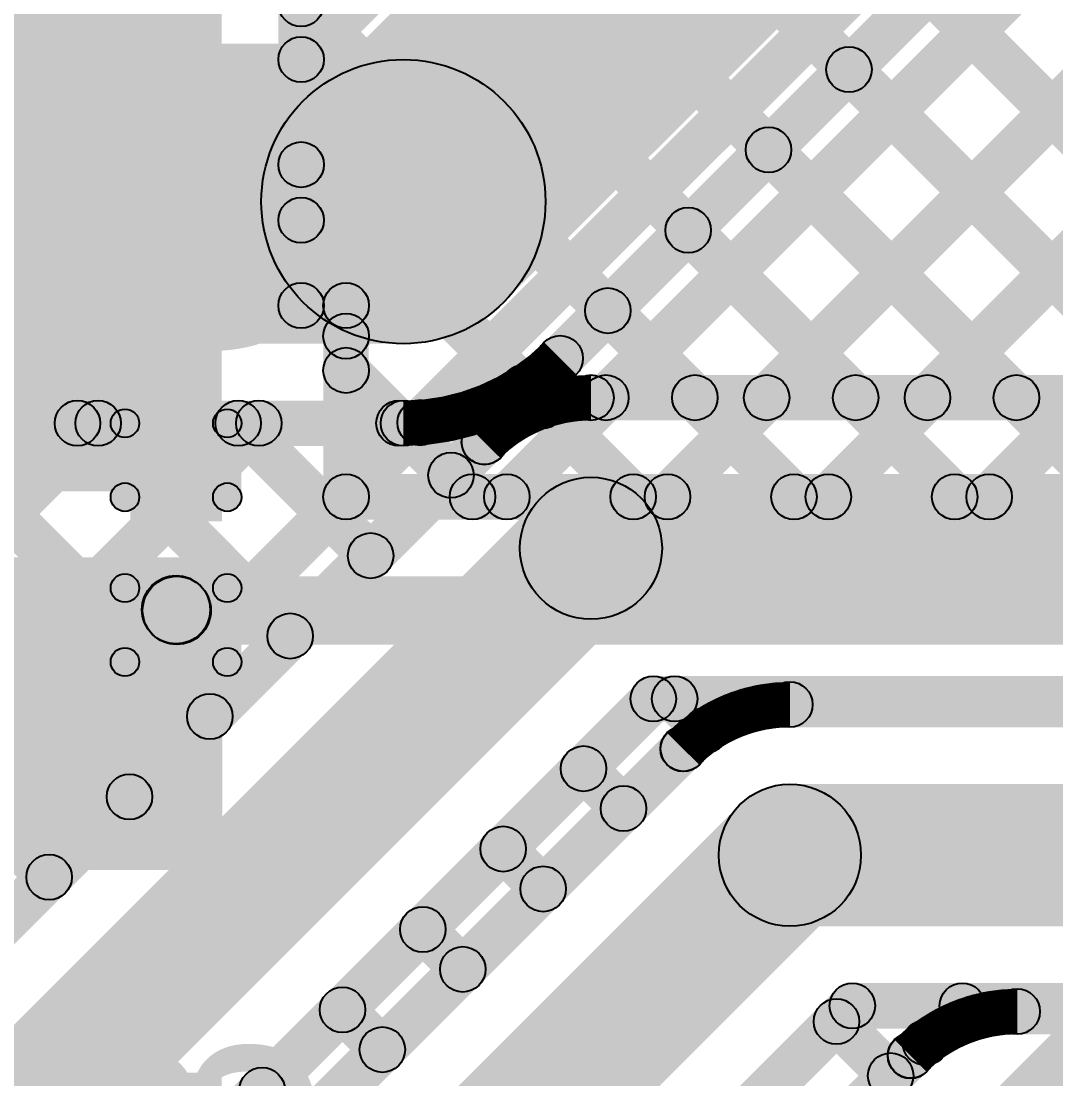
# Model space of a CAD drawing. Header units: millimetres. Extents: x 0.01 to 3.4, y 0.01 to 2.05.
# Drawn here: x 1.0077 to 1.1898, y 0.8626 to 1.0488 of the extents above; entities that cross this region are included whole.
import ezdxf

# ---------------------------------------------------------------- set-up
doc = ezdxf.new("R2010")
doc.units = ezdxf.units.MM
doc.header["$MEASUREMENT"] = 0
for name, color, linetype in [('BottomLayer', 5, 'Continuous'), ('TopLayer', 1, 'Continuous'), ('TopOverlay', 2, 'Continuous'), ('TopPaste', 8, 'Continuous'), ('TopSolder', 216, 'Continuous')]:
    doc.layers.add(name, color=color, linetype=linetype)

# ---------------------------------------------------------------- blocks, each defined once
blk = doc.blocks.new('CAP_0201_60')
at = {"layer": 'TopLayer'}
for points in [[(-0.01772, 0.00591), (-0.00591, 0.00591), (-0.00591, -0.00591), (-0.01772, -0.00591)], [(0.00591, 0.00591), (0.01772, 0.00591), (0.01772, -0.00591), (0.00591, -0.00591)]]:
    blk.add_hatch(color=1, dxfattribs=at).paths.add_polyline_path(points)
at = {"layer": 'TopOverlay'}
h = blk.add_hatch(color=2, dxfattribs=at)
edge = h.paths.add_edge_path()
edge.add_arc((-0.021, 0.009), 0.0025, 0, 360)
h = blk.add_hatch(color=2, dxfattribs=at)
edge = h.paths.add_edge_path()
edge.add_arc((-0.021, 0.009), 0.0025, 0, 360)
for points in [[(-0.021, 0.0065), (-0.021, 0.0115), (-0.008, 0.0115), (-0.008, 0.0065)], [(0.008, 0.0065), (0.008, 0.0115), (0.021, 0.0115), (0.021, 0.0065)], [(-0.0235, 0.009), (-0.0185, 0.009), (-0.0185, -0.009), (-0.0235, -0.009)], [(0.0185, 0.009), (0.0235, 0.009), (0.0235, -0.009), (0.0185, -0.009)], [(-0.021, -0.0115), (-0.021, -0.0065), (-0.008, -0.0065), (-0.008, -0.0115)], [(0.008, -0.0115), (0.008, -0.0065), (0.021, -0.0065), (0.021, -0.0115)]]:
    blk.add_hatch(color=2, dxfattribs=at).paths.add_polyline_path(points)
h = blk.add_hatch(color=2, dxfattribs=at)
edge = h.paths.add_edge_path()
edge.add_arc((-0.008, 0.009), 0.0025, 0, 360)
h = blk.add_hatch(color=2, dxfattribs=at)
edge = h.paths.add_edge_path()
edge.add_arc((0.008, 0.009), 0.0025, 0, 360)
h = blk.add_hatch(color=2, dxfattribs=at)
edge = h.paths.add_edge_path()
edge.add_arc((0.021, 0.009), 0.0025, 0, 360)
h = blk.add_hatch(color=2, dxfattribs=at)
edge = h.paths.add_edge_path()
edge.add_arc((0.021, 0.009), 0.0025, 0, 360)
h = blk.add_hatch(color=2, dxfattribs=at)
edge = h.paths.add_edge_path()
edge.add_arc((-0.021, -0.009), 0.0025, 0, 360)
h = blk.add_hatch(color=2, dxfattribs=at)
edge = h.paths.add_edge_path()
edge.add_arc((-0.021, -0.009), 0.0025, 0, 360)
h = blk.add_hatch(color=2, dxfattribs=at)
edge = h.paths.add_edge_path()
edge.add_arc((-0.008, -0.009), 0.0025, 0, 360)
h = blk.add_hatch(color=2, dxfattribs=at)
edge = h.paths.add_edge_path()
edge.add_arc((0.008, -0.009), 0.0025, 0, 360)
h = blk.add_hatch(color=2, dxfattribs=at)
edge = h.paths.add_edge_path()
edge.add_arc((0.021, -0.009), 0.0025, 0, 360)
h = blk.add_hatch(color=2, dxfattribs=at)
edge = h.paths.add_edge_path()
edge.add_arc((0.021, -0.009), 0.0025, 0, 360)
at = {"layer": 'TopPaste'}
for points in [[(-0.01772, 0.00591), (-0.00591, 0.00591), (-0.00591, -0.00591), (-0.01772, -0.00591)], [(0.00591, 0.00591), (0.01772, 0.00591), (0.01772, -0.00591), (0.00591, -0.00591)]]:
    blk.add_hatch(color=8, dxfattribs=at).paths.add_polyline_path(points)
at = {"layer": 'TopSolder'}
for points in [[(-0.01988, 0.00807), (-0.00374, 0.00807), (-0.00374, -0.00807), (-0.01988, -0.00807)], [(0.00374, 0.00807), (0.01988, 0.00807), (0.01988, -0.00807), (0.00374, -0.00807)]]:
    blk.add_hatch(color=216, dxfattribs=at).paths.add_polyline_path(points)
at = {"layer": 'TopOverlay'}
for centre in [(-0.021, 0.009), (-0.021, 0.009), (-0.008, 0.009), (0.008, 0.009), (0.021, 0.009), (0.021, 0.009), (-0.021, -0.009), (-0.021, -0.009), (-0.008, -0.009), (0.008, -0.009), (0.021, -0.009), (0.021, -0.009)]:
    blk.add_circle(centre, 0.0025, dxfattribs=at)

msp = doc.modelspace()

# ---------------------------------------------------------------- hatches: boundary and pattern name
at = {"layer": 'BottomLayer'}
for points in [[(1.14175, 0.97967), (1.13609, 0.98533), (1.38817, 1.23741), (1.39383, 1.23175)], [(1.09268, 0.99932), (1.05732, 1.03468), (1.22632, 1.20368), (1.26168, 1.16832)], [(1.17003, 0.97967), (1.16437, 0.98533), (1.38217, 1.20313), (1.38783, 1.19747)], [(1.10541, 0.98659), (1.09975, 0.99225), (1.24089, 1.13339), (1.24655, 1.12774)], [(1.11346, 0.97967), (1.1078, 0.98533), (1.25764, 1.13516), (1.2633, 1.12951)], [(1.16471, 1.05156), (1.17037, 1.05721), (1.24225, 0.98533), (1.23659, 0.97967)], [(1.15057, 1.03741), (1.15622, 1.04307), (1.21397, 0.98533), (1.20831, 0.97967)], [(0.759, 0.992), (0.759, 1.042), (1.075, 1.042), (1.075, 0.992)], [(1.13643, 1.02327), (1.14208, 1.02893), (1.18568, 0.98533), (1.18003, 0.97967)], [(1.12228, 1.00913), (1.12794, 1.01479), (1.1574, 0.98533), (1.15174, 0.97967)], [(1.10814, 0.99499), (1.1138, 1.00064), (1.12911, 0.98533), (1.12346, 0.97967)], [(1.09339, 0.98145), (1.09905, 0.98711), (1.10225, 0.9839), (1.0966, 0.97825)], [(1.108, 0.9785), (1.108, 0.9865), (1.322, 0.9865), (1.322, 0.9785)], [(0.80083, 0.69532), (0.79517, 0.70098), (1.07513, 0.98094), (1.08079, 0.97528)], [(0.80083, 0.72361), (0.79517, 0.72926), (1.04674, 0.98083), (1.05239, 0.97517)], [(0.80083, 0.75189), (0.79517, 0.75755), (1.01845, 0.98083), (1.02411, 0.97517)], [(0.79848, 0.974), (0.79848, 0.982), (1.075, 0.982), (1.075, 0.974)], [(0.92997, 0.97517), (0.93562, 0.98083), (1.01549, 0.90096), (1.00983, 0.89531)], [(0.95825, 0.97517), (0.96391, 0.98083), (1.02963, 0.91511), (1.02397, 0.90945)], [(0.98654, 0.97517), (0.99219, 0.98083), (1.04377, 0.92925), (1.03812, 0.92359)], [(1.01482, 0.97517), (1.02048, 0.98083), (1.05791, 0.94339), (1.05226, 0.93773)], [(1.0431, 0.97517), (1.04876, 0.98083), (1.07206, 0.95753), (1.0664, 0.95188)], [(1.07139, 0.97517), (1.07705, 0.98083), (1.0862, 0.97168), (1.08054, 0.96602)], [(0.80412, 0.68394), (0.79847, 0.6896), (1.0864, 0.97753), (1.09206, 0.97188)], [(1.108, 0.9435), (1.108, 0.9685), (1.322, 0.9685), (1.322, 0.9435)], [(0.82884, 0.65916), (0.81116, 0.67684), (1.09916, 0.96484), (1.11684, 0.94716)], [(1.11898, 0.9255), (1.11898, 0.9335), (1.322, 0.9335), (1.322, 0.9255)], [(1.143, 0.9245), (1.143, 0.9325), (1.36402, 0.9325), (1.36402, 0.9245)], [(0.84933, 0.65419), (0.84367, 0.65985), (1.11615, 0.93233), (1.12181, 0.92667)], [(1.11989, 0.92667), (1.12555, 0.93233), (1.13105, 0.92682), (1.12539, 0.92117)], [(0.85512, 0.64594), (0.84947, 0.6516), (1.1214, 0.92353), (1.12706, 0.91788)], [(1.10388, 0.9144), (1.10953, 0.92006), (1.11656, 0.91303), (1.1109, 0.90738)], [(1.143, 0.8895), (1.143, 0.9145), (1.375, 0.9145), (1.375, 0.8895)], [(0.87984, 0.62116), (0.86216, 0.63884), (1.13416, 0.91084), (1.15184, 0.89316)], [(1.08973, 0.90026), (1.09539, 0.90591), (1.10241, 0.89889), (1.09676, 0.89323)], [(1.07559, 0.88612), (1.08125, 0.89177), (1.08827, 0.88475), (1.08262, 0.87909)], [(1.15398, 0.8715), (1.15398, 0.8795), (1.375, 0.8795), (1.375, 0.8715)], [(1.183, 0.8705), (1.183, 0.8785), (1.357, 0.8785), (1.357, 0.8705)], [(0.90033, 0.61619), (0.89467, 0.62185), (1.15115, 0.87833), (1.15681, 0.87267)], [(1.06145, 0.87197), (1.06711, 0.87763), (1.07413, 0.87061), (1.06847, 0.86495)], [(1.16967, 0.86618), (1.16402, 0.87183), (1.17051, 0.87833), (1.17617, 0.87267)], [(1.14838, 0.8699), (1.15403, 0.87556), (1.16356, 0.86603), (1.1579, 0.86038)], [(0.90812, 0.60494), (0.90247, 0.6106), (1.1614, 0.86953), (1.16706, 0.86388)], [(1.04731, 0.85783), (1.05296, 0.86349), (1.05999, 0.85646), (1.05433, 0.85081)]]:
    msp.add_hatch(color=5, dxfattribs=at).paths.add_polyline_path(points)
h = msp.add_hatch(color=5, dxfattribs=at)
edge = h.paths.add_edge_path()
edge.add_arc((1.1534, 1.04024), 0.004, 0, 360)
h = msp.add_hatch(color=5, dxfattribs=at)
edge = h.paths.add_edge_path()
edge.add_arc((1.075, 1.017), 0.025, 0, 360)
h = msp.add_hatch(color=5, dxfattribs=at)
edge = h.paths.add_edge_path()
edge.add_arc((1.075, 1.017), 0.025, 0, 360)
h = msp.add_hatch(color=5, dxfattribs=at)
edge = h.paths.add_edge_path()
edge.add_arc((1.13925, 1.0261), 0.004, 0, 360)
h = msp.add_hatch(color=5, dxfattribs=at)
edge = h.paths.add_edge_path()
edge.add_arc((1.12511, 1.01196), 0.004, 0, 360)
h = msp.add_hatch(color=5, dxfattribs=at)
edge = h.paths.add_edge_path()
edge.add_arc((1.11097, 0.99782), 0.004, 0, 360)
h = msp.add_hatch(color=5, dxfattribs=at)
edge = h.paths.add_edge_path()
edge.add_arc((1.10258, 0.98942), 0.004, 0, 360)
h = msp.add_hatch(color=5, dxfattribs=at)
edge = h.paths.add_edge_path()
edge.add_arc((1.10258, 0.98942), 0.004, 0, 360)
h = msp.add_hatch(color=5, dxfattribs=at)
edge = h.paths.add_edge_path()
edge.add_arc((1.10258, 0.98942), 0.004, 0, 360)
h = msp.add_hatch(color=5, dxfattribs=at)
edge = h.paths.add_edge_path()
edge.add_arc((1.09622, 0.98428), 0.004, 0, 360)
h = msp.add_hatch(color=5, dxfattribs=at)
edge = h.paths.add_edge_path()
edge.add_arc((1.108, 0.9825), 0.004, 0, 360)
h = msp.add_hatch(color=5, dxfattribs=at)
edge = h.paths.add_edge_path()
edge.add_arc((1.108, 0.9825), 0.004, 0, 360)
h = msp.add_hatch(color=5, dxfattribs=at)
edge = h.paths.add_edge_path()
edge.add_arc((1.108, 0.9825), 0.004, 0, 360)
h = msp.add_hatch(color=5, dxfattribs=at)
edge = h.paths.add_edge_path()
edge.add_arc((1.11063, 0.9825), 0.004, 0, 360)
h = msp.add_hatch(color=5, dxfattribs=at)
edge = h.paths.add_edge_path()
edge.add_arc((1.12629, 0.9825), 0.004, 0, 360)
h = msp.add_hatch(color=5, dxfattribs=at)
edge = h.paths.add_edge_path()
edge.add_arc((1.13892, 0.9825), 0.004, 0, 360)
h = msp.add_hatch(color=5, dxfattribs=at)
edge = h.paths.add_edge_path()
edge.add_arc((1.15457, 0.9825), 0.004, 0, 360)
h = msp.add_hatch(color=5, dxfattribs=at)
edge = h.paths.add_edge_path()
edge.add_arc((1.1672, 0.9825), 0.004, 0, 360)
h = msp.add_hatch(color=5, dxfattribs=at)
edge = h.paths.add_edge_path()
edge.add_arc((1.18285, 0.9825), 0.004, 0, 360)
h = msp.add_hatch(color=5, dxfattribs=at)
edge = h.paths.add_edge_path()
edge.add_arc((1.09943, 0.98107), 0.004, 0, 360)
h = msp.add_hatch(color=5, dxfattribs=at)
edge = h.paths.add_edge_path()
edge.add_arc((1.01765, 0.978), 0.004, 0, 360)
h = msp.add_hatch(color=5, dxfattribs=at)
edge = h.paths.add_edge_path()
edge.add_arc((1.02128, 0.978), 0.004, 0, 360)
h = msp.add_hatch(color=5, dxfattribs=at)
edge = h.paths.add_edge_path()
edge.add_arc((1.04593, 0.978), 0.004, 0, 360)
h = msp.add_hatch(color=5, dxfattribs=at)
edge = h.paths.add_edge_path()
edge.add_arc((1.04956, 0.978), 0.004, 0, 360)
h = msp.add_hatch(color=5, dxfattribs=at)
edge = h.paths.add_edge_path()
edge.add_arc((1.07422, 0.978), 0.004, 0, 360)
h = msp.add_hatch(color=5, dxfattribs=at)
edge = h.paths.add_edge_path()
edge.add_arc((1.075, 0.978), 0.004, 0, 360)
h = msp.add_hatch(color=5, dxfattribs=at)
edge = h.paths.add_edge_path()
edge.add_arc((1.075, 0.978), 0.004, 0, 360)
h = msp.add_hatch(color=5, dxfattribs=at)
edge = h.paths.add_edge_path()
edge.add_arc((1.075, 0.978), 0.004, 0, 360)
h = msp.add_hatch(color=5, dxfattribs=at)
edge = h.paths.add_edge_path()
edge.add_arc((1.07796, 0.97811), 0.004, 0, 360)
h = msp.add_hatch(color=5, dxfattribs=at)
edge = h.paths.add_edge_path()
edge.add_arc((1.08923, 0.9747), 0.004, 0, 360)
h = msp.add_hatch(color=5, dxfattribs=at)
edge = h.paths.add_edge_path()
edge.add_arc((1.08923, 0.9747), 0.004, 0, 360)
h = msp.add_hatch(color=5, dxfattribs=at)
edge = h.paths.add_edge_path()
edge.add_arc((1.08926, 0.97474), 0.004, 0, 360)
h = msp.add_hatch(color=5, dxfattribs=at)
edge = h.paths.add_edge_path()
edge.add_arc((1.08337, 0.96885), 0.004, 0, 360)
h = msp.add_hatch(color=5, dxfattribs=at)
edge = h.paths.add_edge_path()
edge.add_arc((1.108, 0.956), 0.0125, 0, 360)
h = msp.add_hatch(color=5, dxfattribs=at)
edge = h.paths.add_edge_path()
edge.add_arc((1.108, 0.956), 0.0125, 0, 360)
h = msp.add_hatch(color=5, dxfattribs=at)
edge = h.paths.add_edge_path()
edge.add_arc((1.06923, 0.9547), 0.004, 0, 360)
h = msp.add_hatch(color=5, dxfattribs=at)
edge = h.paths.add_edge_path()
edge.add_arc((1.05509, 0.94056), 0.004, 0, 360)
h = msp.add_hatch(color=5, dxfattribs=at)
edge = h.paths.add_edge_path()
edge.add_arc((1.11898, 0.9295), 0.004, 0, 360)
h = msp.add_hatch(color=5, dxfattribs=at)
edge = h.paths.add_edge_path()
edge.add_arc((1.11898, 0.9295), 0.004, 0, 360)
h = msp.add_hatch(color=5, dxfattribs=at)
edge = h.paths.add_edge_path()
edge.add_arc((1.12272, 0.9295), 0.004, 0, 360)
h = msp.add_hatch(color=5, dxfattribs=at)
edge = h.paths.add_edge_path()
edge.add_arc((1.143, 0.9285), 0.004, 0, 360)
h = msp.add_hatch(color=5, dxfattribs=at)
edge = h.paths.add_edge_path()
edge.add_arc((1.143, 0.9285), 0.004, 0, 360)
h = msp.add_hatch(color=5, dxfattribs=at)
edge = h.paths.add_edge_path()
edge.add_arc((1.143, 0.9285), 0.004, 0, 360)
h = msp.add_hatch(color=5, dxfattribs=at)
edge = h.paths.add_edge_path()
edge.add_arc((1.04094, 0.92642), 0.004, 0, 360)
h = msp.add_hatch(color=5, dxfattribs=at)
edge = h.paths.add_edge_path()
edge.add_arc((1.12822, 0.924), 0.004, 0, 360)
h = msp.add_hatch(color=5, dxfattribs=at)
edge = h.paths.add_edge_path()
edge.add_arc((1.12423, 0.9207), 0.004, 0, 360)
h = msp.add_hatch(color=5, dxfattribs=at)
edge = h.paths.add_edge_path()
edge.add_arc((1.12423, 0.9207), 0.004, 0, 360)
h = msp.add_hatch(color=5, dxfattribs=at)
edge = h.paths.add_edge_path()
edge.add_arc((1.12426, 0.92074), 0.004, 0, 360)
h = msp.add_hatch(color=5, dxfattribs=at)
edge = h.paths.add_edge_path()
edge.add_arc((1.1067, 0.91723), 0.004, 0, 360)
h = msp.add_hatch(color=5, dxfattribs=at)
edge = h.paths.add_edge_path()
edge.add_arc((1.0268, 0.91228), 0.004, 0, 360)
h = msp.add_hatch(color=5, dxfattribs=at)
edge = h.paths.add_edge_path()
edge.add_arc((1.11373, 0.9102), 0.004, 0, 360)
h = msp.add_hatch(color=5, dxfattribs=at)
edge = h.paths.add_edge_path()
edge.add_arc((1.143, 0.902), 0.0125, 0, 360)
h = msp.add_hatch(color=5, dxfattribs=at)
edge = h.paths.add_edge_path()
edge.add_arc((1.143, 0.902), 0.0125, 0, 360)
h = msp.add_hatch(color=5, dxfattribs=at)
edge = h.paths.add_edge_path()
edge.add_arc((1.09256, 0.90309), 0.004, 0, 360)
h = msp.add_hatch(color=5, dxfattribs=at)
edge = h.paths.add_edge_path()
edge.add_arc((1.01266, 0.89814), 0.004, 0, 360)
h = msp.add_hatch(color=5, dxfattribs=at)
edge = h.paths.add_edge_path()
edge.add_arc((1.09959, 0.89606), 0.004, 0, 360)
h = msp.add_hatch(color=5, dxfattribs=at)
edge = h.paths.add_edge_path()
edge.add_arc((1.07842, 0.88894), 0.004, 0, 360)
h = msp.add_hatch(color=5, dxfattribs=at)
edge = h.paths.add_edge_path()
edge.add_arc((1.08544, 0.88192), 0.004, 0, 360)
h = msp.add_hatch(color=5, dxfattribs=at)
edge = h.paths.add_edge_path()
edge.add_arc((1.06428, 0.8748), 0.004, 0, 360)
h = msp.add_hatch(color=5, dxfattribs=at)
edge = h.paths.add_edge_path()
edge.add_arc((1.15398, 0.8755), 0.004, 0, 360)
h = msp.add_hatch(color=5, dxfattribs=at)
edge = h.paths.add_edge_path()
edge.add_arc((1.15398, 0.8755), 0.004, 0, 360)
h = msp.add_hatch(color=5, dxfattribs=at)
edge = h.paths.add_edge_path()
edge.add_arc((1.17334, 0.8755), 0.004, 0, 360)
h = msp.add_hatch(color=5, dxfattribs=at)
edge = h.paths.add_edge_path()
edge.add_arc((1.183, 0.8745), 0.004, 0, 360)
h = msp.add_hatch(color=5, dxfattribs=at)
edge = h.paths.add_edge_path()
edge.add_arc((1.183, 0.8745), 0.004, 0, 360)
h = msp.add_hatch(color=5, dxfattribs=at)
edge = h.paths.add_edge_path()
edge.add_arc((1.183, 0.8745), 0.004, 0, 360)
h = msp.add_hatch(color=5, dxfattribs=at)
edge = h.paths.add_edge_path()
edge.add_arc((1.1512, 0.87273), 0.004, 0, 360)
h = msp.add_hatch(color=5, dxfattribs=at)
edge = h.paths.add_edge_path()
edge.add_arc((1.16685, 0.86901), 0.004, 0, 360)
h = msp.add_hatch(color=5, dxfattribs=at)
edge = h.paths.add_edge_path()
edge.add_arc((1.0713, 0.86778), 0.004, 0, 360)
h = msp.add_hatch(color=5, dxfattribs=at)
edge = h.paths.add_edge_path()
edge.add_arc((1.16423, 0.8667), 0.004, 0, 360)
h = msp.add_hatch(color=5, dxfattribs=at)
edge = h.paths.add_edge_path()
edge.add_arc((1.16423, 0.8667), 0.004, 0, 360)
h = msp.add_hatch(color=5, dxfattribs=at)
edge = h.paths.add_edge_path()
edge.add_arc((1.16426, 0.86674), 0.004, 0, 360)
h = msp.add_hatch(color=5, dxfattribs=at)
edge = h.paths.add_edge_path()
edge.add_arc((1.16073, 0.8632), 0.004, 0, 360)
h = msp.add_hatch(color=5, dxfattribs=at)
edge = h.paths.add_edge_path()
edge.add_arc((1.05014, 0.86066), 0.004, 0, 360)
at = {"layer": 'TopLayer'}
for points in [[(1.05993, 0.72445), (1.05145, 0.73293), (1.56855, 1.25004), (1.57704, 1.24155)], [(1.05983, 1.03918), (1.05417, 1.04483), (1.1888, 1.17946), (1.19446, 1.17381)], [(1.05983, 1.03918), (1.05417, 1.04483), (1.1888, 1.17946), (1.19446, 1.17381)], [(1.0449, 1.17137), (1.05055, 1.17703), (1.24565, 0.98193), (1.23999, 0.97628)], [(1.02985, 1.15813), (1.03551, 1.16379), (1.2314, 0.96789), (1.22575, 0.96224)], [(1.00476, 1.15494), (1.01042, 1.16059), (1.20312, 0.96789), (1.19746, 0.96224)], [(1.05983, 1.01089), (1.05417, 1.01655), (1.19667, 1.15905), (1.20233, 1.15339)], [(1.06773, 0.99051), (1.06208, 0.99617), (1.21028, 1.14437), (1.21594, 1.13872)], [(1.12431, 0.96224), (1.11865, 0.96789), (1.28606, 1.1353), (1.29172, 1.12964)], [(1.15259, 0.96224), (1.14694, 0.96789), (1.31435, 1.1353), (1.32, 1.12964)], [(1.18088, 0.96224), (1.17522, 0.96789), (1.34263, 1.1353), (1.34829, 1.12964)], [(1.06774, 0.96224), (1.06209, 0.96789), (1.22936, 1.13517), (1.23501, 1.12951)], [(1.09603, 0.96224), (1.09037, 0.96789), (1.25764, 1.13516), (1.2633, 1.12951)], [(1.061, 0.99872), (1.053, 0.99872), (1.053, 1.095), (1.061, 1.095)], [(1.05417, 1.07724), (1.05983, 1.0829), (1.17483, 0.96789), (1.16918, 0.96224)], [(0.726, 0.966), (1.043, 0.966), (1.043, 1.081), (0.726, 1.081)], [(1.05417, 1.04896), (1.05983, 1.05461), (1.14655, 0.96789), (1.14089, 0.96224)], [(1.05417, 1.02067), (1.05983, 1.02633), (1.11826, 0.96789), (1.11261, 0.96224)], [(1.057, 0.99472), (1.057, 1.00272), (1.06491, 1.00272), (1.06491, 0.99472)], [(1.06891, 0.96506), (1.06091, 0.96506), (1.06091, 0.99872), (1.06891, 0.99872)], [(1.06208, 0.98448), (1.06773, 0.99014), (1.08998, 0.96789), (1.08432, 0.96224)], [(1.06491, 0.96106), (1.06491, 0.96906), (1.22878, 0.96906), (1.22878, 0.96106)], [(0.96212, 0.89938), (1.04312, 0.89938), (1.04312, 0.95438), (0.96212, 0.95438)], [(1.03512, 0.93907), (1.03512, 0.95107), (1.23707, 0.95107), (1.23707, 0.93907)], [(1.03076, 0.94095), (1.03924, 0.94943), (1.03937, 0.94931), (1.03088, 0.94082)], [(0.726, 0.74875), (1.043, 0.74875), (1.043, 0.86375), (0.726, 0.86375)]]:
    msp.add_hatch(color=1, dxfattribs=at).paths.add_polyline_path(points)
h = msp.add_hatch(color=1, dxfattribs=at)
edge = h.paths.add_edge_path()
edge.add_arc((1.057, 1.05179), 0.004, 0, 360)
h = msp.add_hatch(color=1, dxfattribs=at)
edge = h.paths.add_edge_path()
edge.add_arc((1.057, 1.042), 0.004, 0, 360)
h = msp.add_hatch(color=1, dxfattribs=at)
edge = h.paths.add_edge_path()
edge.add_arc((1.057, 1.042), 0.004, 0, 360)
h = msp.add_hatch(color=1, dxfattribs=at)
edge = h.paths.add_edge_path()
edge.add_arc((1.057, 1.0235), 0.004, 0, 360)
h = msp.add_hatch(color=1, dxfattribs=at)
edge = h.paths.add_edge_path()
edge.add_arc((1.057, 1.01372), 0.004, 0, 360)
h = msp.add_hatch(color=1, dxfattribs=at)
edge = h.paths.add_edge_path()
edge.add_arc((1.057, 0.99872), 0.004, 0, 360)
h = msp.add_hatch(color=1, dxfattribs=at)
edge = h.paths.add_edge_path()
edge.add_arc((1.057, 0.99872), 0.004, 0, 360)
h = msp.add_hatch(color=1, dxfattribs=at)
edge = h.paths.add_edge_path()
edge.add_arc((1.06491, 0.99872), 0.004, 0, 360)
h = msp.add_hatch(color=1, dxfattribs=at)
edge = h.paths.add_edge_path()
edge.add_arc((1.06491, 0.99872), 0.004, 0, 360)
h = msp.add_hatch(color=1, dxfattribs=at)
edge = h.paths.add_edge_path()
edge.add_arc((1.06491, 0.99334), 0.004, 0, 360)
h = msp.add_hatch(color=1, dxfattribs=at)
edge = h.paths.add_edge_path()
edge.add_arc((1.06491, 0.98731), 0.004, 0, 360)
h = msp.add_hatch(color=1, dxfattribs=at)
edge = h.paths.add_edge_path()
edge.add_arc((1.06491, 0.96506), 0.004, 0, 360)
h = msp.add_hatch(color=1, dxfattribs=at)
edge = h.paths.add_edge_path()
edge.add_arc((1.06491, 0.96506), 0.004, 0, 360)
h = msp.add_hatch(color=1, dxfattribs=at)
edge = h.paths.add_edge_path()
edge.add_arc((1.06491, 0.96506), 0.004, 0, 360)
h = msp.add_hatch(color=1, dxfattribs=at)
edge = h.paths.add_edge_path()
edge.add_arc((1.08715, 0.96506), 0.004, 0, 360)
h = msp.add_hatch(color=1, dxfattribs=at)
edge = h.paths.add_edge_path()
edge.add_arc((1.0932, 0.96506), 0.004, 0, 360)
h = msp.add_hatch(color=1, dxfattribs=at)
edge = h.paths.add_edge_path()
edge.add_arc((1.11544, 0.96506), 0.004, 0, 360)
h = msp.add_hatch(color=1, dxfattribs=at)
edge = h.paths.add_edge_path()
edge.add_arc((1.12148, 0.96506), 0.004, 0, 360)
h = msp.add_hatch(color=1, dxfattribs=at)
edge = h.paths.add_edge_path()
edge.add_arc((1.14372, 0.96506), 0.004, 0, 360)
h = msp.add_hatch(color=1, dxfattribs=at)
edge = h.paths.add_edge_path()
edge.add_arc((1.14977, 0.96506), 0.004, 0, 360)
h = msp.add_hatch(color=1, dxfattribs=at)
edge = h.paths.add_edge_path()
edge.add_arc((1.172, 0.96506), 0.004, 0, 360)
h = msp.add_hatch(color=1, dxfattribs=at)
edge = h.paths.add_edge_path()
edge.add_arc((1.17805, 0.96506), 0.004, 0, 360)
h = msp.add_hatch(color=1, dxfattribs=at)
edge = h.paths.add_edge_path()
edge.add_arc((1.035, 0.94519), 0.006, 0, 360)
h = msp.add_hatch(color=1, dxfattribs=at)
edge = h.paths.add_edge_path()
edge.add_arc((1.03512, 0.94507), 0.006, 0, 360)
h = msp.add_hatch(color=1, dxfattribs=at)
edge = h.paths.add_edge_path()
edge.add_arc((1.03512, 0.94507), 0.006, 0, 360)

# ---------------------------------------------------------------- linework, layer by layer
at = {"layer": 'BottomLayer', "const_width": 0.008}
for points in [[(1.10258, 0.98942, -0.198912), (1.075, 0.978)], [(1.10258, 0.98942, -0.198912), (1.075, 0.978)], [(1.08923, 0.9747, -0.199375), (1.108, 0.9825)], [(1.08926, 0.97474, -0.198912), (1.108, 0.9825)], [(1.12423, 0.9207, -0.199375), (1.143, 0.9285)], [(1.12426, 0.92074, -0.198912), (1.143, 0.9285)], [(1.16423, 0.8667, -0.199375), (1.183, 0.8745)], [(1.16426, 0.86674, -0.198912), (1.183, 0.8745)]]:
    msp.add_lwpolyline(points, format="xyb", dxfattribs=at)
at = {"layer": 'BottomLayer'}
for centre, radius in [((1.1534, 1.04024), 0.004), ((1.075, 1.017), 0.025), ((1.075, 1.017), 0.025), ((1.13925, 1.0261), 0.004), ((1.12511, 1.01196), 0.004), ((1.11097, 0.99782), 0.004), ((1.10258, 0.98942), 0.004), ((1.10258, 0.98942), 0.004), ((1.10258, 0.98942), 0.004), ((1.09622, 0.98428), 0.004), ((1.108, 0.9825), 0.004), ((1.108, 0.9825), 0.004), ((1.108, 0.9825), 0.004), ((1.11063, 0.9825), 0.004), ((1.12629, 0.9825), 0.004), ((1.13892, 0.9825), 0.004), ((1.15457, 0.9825), 0.004), ((1.1672, 0.9825), 0.004), ((1.18285, 0.9825), 0.004), ((1.09943, 0.98107), 0.004), ((1.01765, 0.978), 0.004), ((1.02128, 0.978), 0.004), ((1.04593, 0.978), 0.004), ((1.04956, 0.978), 0.004), ((1.07422, 0.978), 0.004), ((1.075, 0.978), 0.004), ((1.075, 0.978), 0.004), ((1.075, 0.978), 0.004), ((1.07796, 0.97811), 0.004), ((1.08923, 0.9747), 0.004), ((1.08923, 0.9747), 0.004), ((1.08926, 0.97474), 0.004), ((1.08337, 0.96885), 0.004), ((1.108, 0.956), 0.0125), ((1.108, 0.956), 0.0125), ((1.06923, 0.9547), 0.004), ((1.05509, 0.94056), 0.004), ((1.11898, 0.9295), 0.004), ((1.11898, 0.9295), 0.004), ((1.12272, 0.9295), 0.004), ((1.143, 0.9285), 0.004), ((1.143, 0.9285), 0.004), ((1.143, 0.9285), 0.004), ((1.04094, 0.92642), 0.004), ((1.12822, 0.924), 0.004), ((1.12423, 0.9207), 0.004), ((1.12423, 0.9207), 0.004), ((1.12426, 0.92074), 0.004), ((1.1067, 0.91723), 0.004), ((1.0268, 0.91228), 0.004), ((1.11373, 0.9102), 0.004), ((1.143, 0.902), 0.0125), ((1.143, 0.902), 0.0125), ((1.09256, 0.90309), 0.004), ((1.01266, 0.89814), 0.004), ((1.09959, 0.89606), 0.004), ((1.07842, 0.88894), 0.004), ((1.08544, 0.88192), 0.004), ((1.06428, 0.8748), 0.004), ((1.15398, 0.8755), 0.004), ((1.15398, 0.8755), 0.004), ((1.17334, 0.8755), 0.004), ((1.183, 0.8745), 0.004), ((1.183, 0.8745), 0.004), ((1.183, 0.8745), 0.004), ((1.1512, 0.87273), 0.004), ((1.16685, 0.86901), 0.004), ((1.0713, 0.86778), 0.004), ((1.16423, 0.8667), 0.004), ((1.16423, 0.8667), 0.004), ((1.16426, 0.86674), 0.004), ((1.16073, 0.8632), 0.004), ((1.05014, 0.86066), 0.004)]:
    msp.add_circle(centre, radius, dxfattribs=at)
at = {"layer": 'TopLayer'}
for centre, radius in [((1.057, 1.05179), 0.004), ((1.057, 1.042), 0.004), ((1.057, 1.042), 0.004), ((1.057, 1.0235), 0.004), ((1.057, 1.01372), 0.004), ((1.057, 0.99872), 0.004), ((1.057, 0.99872), 0.004), ((1.06491, 0.99872), 0.004), ((1.06491, 0.99872), 0.004), ((1.06491, 0.99334), 0.004), ((1.06491, 0.98731), 0.004), ((1.06491, 0.96506), 0.004), ((1.06491, 0.96506), 0.004), ((1.06491, 0.96506), 0.004), ((1.08715, 0.96506), 0.004), ((1.0932, 0.96506), 0.004), ((1.11544, 0.96506), 0.004), ((1.12148, 0.96506), 0.004), ((1.14372, 0.96506), 0.004), ((1.14977, 0.96506), 0.004), ((1.172, 0.96506), 0.004), ((1.17805, 0.96506), 0.004), ((1.035, 0.94519), 0.006), ((1.03512, 0.94507), 0.006), ((1.03512, 0.94507), 0.006)]:
    msp.add_circle(centre, radius, dxfattribs=at)

# ---------------------------------------------------------------- block references
at = {"rotation": 90}
msp.add_blockref('CAP_0201_60', (1.035, 0.957), dxfattribs=at)

# ---------------------------------------------------------------- texts
at = {"layer": 'TopOverlay'}
for s, p in [('C15', (1.061, 0.988)), ('C18', (1.059, 0.773))]:
    msp.add_text(s, height=0.04, rotation=90, dxfattribs=at).set_placement(p)

doc.saveas('drawing.dxf')
